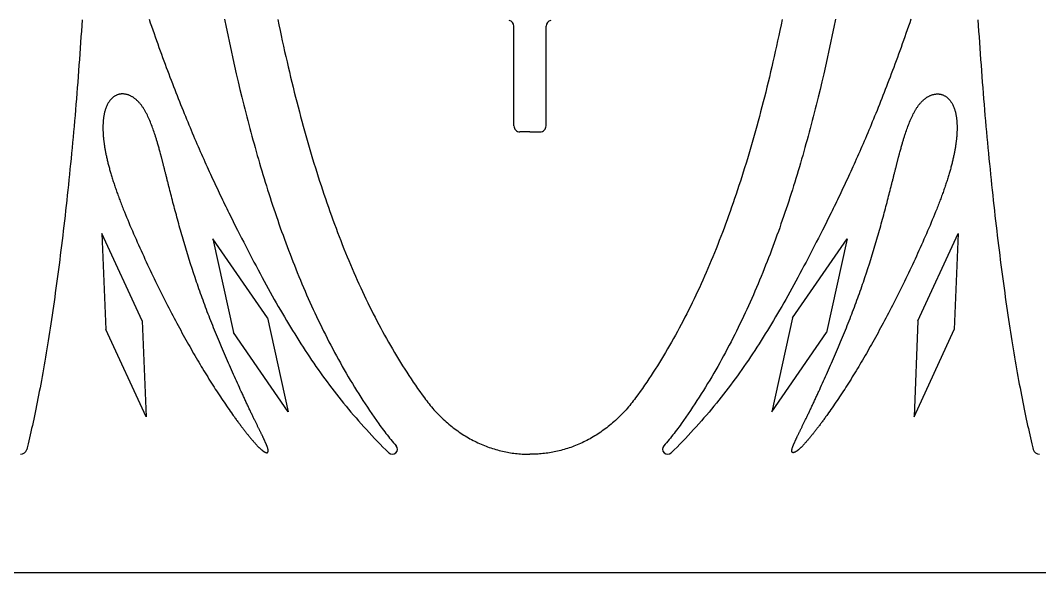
# Model space of a CAD drawing. Extents: x -111 to 2985, y -118 to 122.
# Drawn here: x -63.5 to -32.01, y 4.48 to 21.54 of the extents above; entities that cross this region are included whole.
import ezdxf

# ---------------------------------------------------------------- set-up
doc = ezdxf.new("R2010")
doc.units = 0
doc.layers.add('LAYER_03', color=5, linetype='CONTINUOUS')

msp = doc.modelspace()

# ---------------------------------------------------------------- linework, layer by layer
at = {"layer": 'LAYER_03'}
for points in [[(-79.245, 4.476), (-16.271, 4.476), (-16.271, 41.2)], [(-61.596, 21.56), (-61.607, 21.383), (-61.618, 21.205), (-61.63, 21.028), (-61.641, 20.852), (-61.653, 20.676), (-61.666, 20.5), (-61.678, 20.325), (-61.691, 20.151), (-61.704, 19.976), (-61.717, 19.803), (-61.73, 19.63), (-61.743, 19.457), (-61.757, 19.285), (-61.771, 19.113), (-61.785, 18.942), (-61.799, 18.772), (-61.814, 18.602), (-61.828, 18.433), (-61.843, 18.264), (-61.858, 18.096), (-61.874, 17.929), (-61.889, 17.762), (-61.904, 17.596), (-61.92, 17.431), (-61.936, 17.266), (-61.952, 17.102), (-61.969, 16.939), (-61.985, 16.776), (-62.002, 16.614), (-62.018, 16.453), (-62.035, 16.293), (-62.052, 16.134), (-62.069, 15.975), (-62.087, 15.817), (-62.104, 15.66), (-62.122, 15.503), (-62.14, 15.348), (-62.158, 15.193), (-62.176, 15.04), (-62.194, 14.887), (-62.212, 14.735), (-62.231, 14.584), (-62.249, 14.434), (-62.268, 14.284), (-62.287, 14.136), (-62.306, 13.989), (-62.325, 13.842), (-62.344, 13.697), (-62.363, 13.553), (-62.383, 13.409), (-62.402, 13.267), (-62.422, 13.125), (-62.442, 12.985), (-62.461, 12.846), (-62.481, 12.708), (-62.501, 12.571), (-62.521, 12.435), (-62.542, 12.3), (-62.562, 12.166), (-62.582, 12.033), (-62.603, 11.902), (-62.623, 11.771), (-62.644, 11.642), (-62.664, 11.514), (-62.685, 11.387), (-62.706, 11.262), (-62.727, 11.137), (-62.748, 11.014), (-62.769, 10.892), (-62.79, 10.771), (-62.811, 10.652), (-62.832, 10.534), (-62.853, 10.417), (-62.874, 10.301), (-62.895, 10.187), (-62.917, 10.074), (-62.938, 9.963), (-62.959, 9.853), (-62.981, 9.744), (-63.002, 9.636), (-63.024, 9.53), (-63.045, 9.426), (-63.067, 9.323), (-63.088, 9.221), (-63.11, 9.121), (-63.131, 9.022), (-63.153, 8.924), (-63.175, 8.828), (-63.196, 8.734), (-63.218, 8.641), (-63.239, 8.55), (-63.261, 8.46), (-63.283, 8.372), (-63.294, 8.328), (-63.304, 8.285)], [(-59.527, 21.579), (-59.489, 21.466), (-59.45, 21.355), (-59.411, 21.244), (-59.373, 21.134), (-59.335, 21.026), (-59.296, 20.918), (-59.258, 20.811), (-59.22, 20.704), (-59.182, 20.599), (-59.144, 20.495), (-59.106, 20.391), (-59.069, 20.289), (-59.031, 20.187), (-58.994, 20.086), (-58.956, 19.986), (-58.919, 19.886), (-58.881, 19.788), (-58.844, 19.69), (-58.807, 19.593), (-58.77, 19.497), (-58.733, 19.402), (-58.697, 19.307), (-58.66, 19.213), (-58.623, 19.12), (-58.587, 19.028), (-58.55, 18.936), (-58.514, 18.846), (-58.477, 18.756), (-58.441, 18.666), (-58.405, 18.578), (-58.369, 18.49), (-58.333, 18.402), (-58.297, 18.316), (-58.261, 18.23), (-58.226, 18.145), (-58.19, 18.06), (-58.155, 17.976), (-58.119, 17.893), (-58.084, 17.81), (-58.049, 17.728), (-58.013, 17.647), (-57.978, 17.566), (-57.943, 17.486), (-57.908, 17.407), (-57.873, 17.328), (-57.838, 17.249), (-57.804, 17.171), (-57.769, 17.094), (-57.734, 17.017), (-57.7, 16.941), (-57.666, 16.866), (-57.631, 16.791), (-57.597, 16.716), (-57.563, 16.642), (-57.529, 16.568), (-57.495, 16.495), (-57.461, 16.423), (-57.427, 16.351), (-57.393, 16.279), (-57.359, 16.208), (-57.326, 16.137), (-57.292, 16.067), (-57.258, 15.997), (-57.225, 15.928), (-57.192, 15.859), (-57.158, 15.791), (-57.125, 15.723), (-57.092, 15.655), (-57.059, 15.588), (-56.993, 15.454), (-56.927, 15.322), (-56.862, 15.192), (-56.797, 15.062), (-56.732, 14.934), (-56.667, 14.808), (-56.603, 14.682), (-56.539, 14.558), (-56.475, 14.434), (-56.411, 14.312), (-56.348, 14.19), (-56.285, 14.07), (-56.222, 13.951), (-56.159, 13.832), (-56.096, 13.715), (-56.033, 13.598), (-55.971, 13.483), (-55.908, 13.368), (-55.845, 13.254), (-55.783, 13.141), (-55.72, 13.029), (-55.658, 12.918), (-55.595, 12.808), (-55.533, 12.698), (-55.47, 12.589), (-55.407, 12.481), (-55.344, 12.374), (-55.281, 12.268), (-55.217, 12.162), (-55.154, 12.057), (-55.09, 11.953), (-55.026, 11.849), (-54.962, 11.746), (-54.897, 11.644), (-54.833, 11.542), (-54.768, 11.441), (-54.702, 11.341), (-54.636, 11.241), (-54.57, 11.142), (-54.503, 11.043), (-54.436, 10.945), (-54.369, 10.847), (-54.301, 10.75), (-54.232, 10.654), (-54.163, 10.558), (-54.094, 10.462), (-54.024, 10.367), (-53.953, 10.272), (-53.882, 10.178), (-53.81, 10.084), (-53.738, 9.991), (-53.665, 9.897), (-53.591, 9.805), (-53.516, 9.712), (-53.441, 9.62), (-53.365, 9.528), (-53.288, 9.437), (-53.211, 9.346), (-53.133, 9.255), (-53.053, 9.164), (-52.973, 9.073), (-52.893, 8.983), (-52.811, 8.893), (-52.728, 8.803), (-52.645, 8.713), (-52.56, 8.624), (-52.475, 8.534), (-52.388, 8.445), (-52.301, 8.356), (-52.212, 8.267), (-52.123, 8.177)], [(-57.196, 21.575), (-57.147, 21.333), (-57.097, 21.09), (-57.045, 20.849), (-56.993, 20.607), (-56.94, 20.365), (-56.886, 20.124), (-56.831, 19.883), (-56.774, 19.642), (-56.717, 19.402), (-56.659, 19.162), (-56.599, 18.922), (-56.569, 18.802), (-56.539, 18.682), (-56.508, 18.562), (-56.477, 18.443), (-56.445, 18.323), (-56.414, 18.203), (-56.382, 18.084), (-56.35, 17.965), (-56.317, 17.845), (-56.284, 17.726), (-56.251, 17.607), (-56.217, 17.488), (-56.183, 17.369), (-56.149, 17.251), (-56.115, 17.132), (-56.08, 17.013), (-56.044, 16.895), (-56.009, 16.777), (-55.973, 16.658), (-55.937, 16.54), (-55.9, 16.422), (-55.863, 16.304), (-55.825, 16.186), (-55.788, 16.069), (-55.749, 15.951), (-55.711, 15.834), (-55.672, 15.716), (-55.632, 15.599), (-55.593, 15.482), (-55.553, 15.365), (-55.512, 15.248), (-55.471, 15.132), (-55.43, 15.015), (-55.388, 14.899), (-55.346, 14.783), (-55.303, 14.667), (-55.26, 14.551), (-55.216, 14.435), (-55.172, 14.32), (-55.128, 14.204), (-55.083, 14.089), (-55.038, 13.974), (-54.992, 13.859), (-54.946, 13.744), (-54.899, 13.63), (-54.852, 13.516), (-54.804, 13.402), (-54.756, 13.288), (-54.707, 13.174), (-54.658, 13.061), (-54.608, 12.948), (-54.557, 12.835), (-54.507, 12.722), (-54.455, 12.61), (-54.403, 12.498), (-54.351, 12.386), (-54.298, 12.274), (-54.244, 12.163), (-54.19, 12.051), (-54.136, 11.941), (-54.08, 11.83), (-54.025, 11.72), (-53.968, 11.61), (-53.911, 11.5), (-53.854, 11.391), (-53.795, 11.281), (-53.737, 11.173), (-53.677, 11.064), (-53.617, 10.956), (-53.557, 10.848), (-53.496, 10.741), (-53.434, 10.634), (-53.372, 10.527), (-53.309, 10.421), (-53.245, 10.315), (-53.181, 10.209), (-53.116, 10.104), (-53.05, 9.999), (-52.984, 9.895), (-52.917, 9.791), (-52.849, 9.687), (-52.781, 9.584), (-52.712, 9.482), (-52.642, 9.38), (-52.572, 9.278), (-52.502, 9.176), (-52.43, 9.075), (-52.394, 9.025), (-52.358, 8.975), (-52.322, 8.925), (-52.285, 8.876), (-52.247, 8.826), (-52.21, 8.777), (-52.171, 8.729), (-52.133, 8.68), (-52.094, 8.632), (-52.055, 8.585), (-52.015, 8.537), (-51.975, 8.491), (-51.934, 8.444), (-51.892, 8.398)], [(-55.549, 21.563), (-55.515, 21.397), (-55.479, 21.231), (-55.444, 21.067), (-55.409, 20.904), (-55.373, 20.741), (-55.337, 20.58), (-55.3, 20.419), (-55.264, 20.26), (-55.227, 20.101), (-55.19, 19.944), (-55.153, 19.787), (-55.115, 19.632), (-55.077, 19.477), (-55.039, 19.323), (-55, 19.171), (-54.962, 19.019), (-54.922, 18.868), (-54.883, 18.718), (-54.844, 18.569), (-54.804, 18.42), (-54.763, 18.273), (-54.723, 18.126), (-54.682, 17.981), (-54.641, 17.836), (-54.6, 17.692), (-54.558, 17.549), (-54.516, 17.407), (-54.474, 17.266), (-54.431, 17.125), (-54.388, 16.986), (-54.345, 16.847), (-54.301, 16.709), (-54.257, 16.572), (-54.213, 16.435), (-54.168, 16.3), (-54.123, 16.165), (-54.078, 16.031), (-54.033, 15.898), (-53.987, 15.766), (-53.94, 15.634), (-53.894, 15.503), (-53.847, 15.373), (-53.799, 15.244), (-53.751, 15.116), (-53.703, 14.988), (-53.655, 14.861), (-53.606, 14.735), (-53.557, 14.61), (-53.507, 14.485), (-53.457, 14.361), (-53.407, 14.238), (-53.356, 14.116), (-53.305, 13.994), (-53.253, 13.873), (-53.201, 13.753), (-53.149, 13.633), (-53.096, 13.514), (-53.043, 13.396), (-52.989, 13.279), (-52.935, 13.162), (-52.881, 13.046), (-52.826, 12.931), (-52.771, 12.816), (-52.715, 12.702), (-52.659, 12.589), (-52.602, 12.476), (-52.545, 12.364), (-52.487, 12.253), (-52.429, 12.143), (-52.37, 12.033), (-52.311, 11.924), (-52.252, 11.815), (-52.192, 11.707), (-52.131, 11.6), (-52.07, 11.494), (-52.009, 11.388), (-51.947, 11.282), (-51.884, 11.178), (-51.821, 11.074), (-51.757, 10.971), (-51.693, 10.868), (-51.629, 10.766), (-51.563, 10.665), (-51.498, 10.564), (-51.431, 10.464), (-51.364, 10.364), (-51.297, 10.265), (-51.229, 10.167), (-51.16, 10.07), (-51.091, 9.973), (-51.021, 9.876), (-50.985, 9.828), (-50.95, 9.781), (-50.913, 9.734), (-50.876, 9.688), (-50.839, 9.642), (-50.801, 9.597), (-50.763, 9.552), (-50.724, 9.508), (-50.684, 9.464), (-50.644, 9.421), (-50.604, 9.379), (-50.563, 9.337), (-50.521, 9.296), (-50.479, 9.255), (-50.437, 9.215), (-50.394, 9.176), (-50.351, 9.137), (-50.308, 9.099), (-50.264, 9.062), (-50.219, 9.025), (-50.175, 8.99), (-50.129, 8.954), (-50.084, 8.92), (-50.038, 8.886), (-49.992, 8.853), (-49.945, 8.82), (-49.899, 8.789), (-49.851, 8.758), (-49.804, 8.728), (-49.756, 8.698), (-49.708, 8.67), (-49.66, 8.642), (-49.612, 8.614), (-49.563, 8.588), (-49.514, 8.562), (-49.465, 8.537), (-49.416, 8.513), (-49.366, 8.489), (-49.317, 8.467), (-49.267, 8.445), (-49.217, 8.424), (-49.167, 8.403), (-49.117, 8.384), (-49.066, 8.365), (-49.016, 8.347), (-48.965, 8.329), (-48.915, 8.313), (-48.864, 8.297), (-48.813, 8.282), (-48.763, 8.267), (-48.712, 8.254), (-48.661, 8.241), (-48.611, 8.229), (-48.56, 8.217), (-48.509, 8.207), (-48.458, 8.197), (-48.408, 8.188), (-48.357, 8.179), (-48.307, 8.171), (-48.256, 8.164), (-48.206, 8.158), (-48.156, 8.152), (-48.105, 8.147), (-48.055, 8.143), (-48.005, 8.139), (-47.956, 8.137), (-47.906, 8.134), (-47.856, 8.133), (-47.807, 8.132), (-47.758, 8.131)], [(-39.967, 21.563), (-40.001, 21.397), (-40.036, 21.231), (-40.072, 21.067), (-40.107, 20.904), (-40.143, 20.741), (-40.179, 20.58), (-40.215, 20.419), (-40.252, 20.26), (-40.289, 20.101), (-40.326, 19.944), (-40.363, 19.787), (-40.401, 19.632), (-40.439, 19.477), (-40.477, 19.323), (-40.516, 19.171), (-40.554, 19.019), (-40.593, 18.868), (-40.633, 18.718), (-40.672, 18.569), (-40.712, 18.42), (-40.752, 18.273), (-40.793, 18.126), (-40.834, 17.981), (-40.875, 17.836), (-40.916, 17.692), (-40.958, 17.549), (-41, 17.407), (-41.042, 17.266), (-41.085, 17.125), (-41.128, 16.986), (-41.171, 16.847), (-41.215, 16.709), (-41.259, 16.572), (-41.303, 16.435), (-41.348, 16.3), (-41.392, 16.165), (-41.438, 16.031), (-41.483, 15.898), (-41.529, 15.766), (-41.576, 15.634), (-41.622, 15.503), (-41.669, 15.373), (-41.717, 15.244), (-41.764, 15.116), (-41.812, 14.988), (-41.861, 14.861), (-41.91, 14.735), (-41.959, 14.61), (-42.009, 14.485), (-42.059, 14.361), (-42.109, 14.238), (-42.16, 14.116), (-42.211, 13.994), (-42.262, 13.873), (-42.314, 13.753), (-42.367, 13.633), (-42.42, 13.514), (-42.473, 13.396), (-42.526, 13.279), (-42.58, 13.162), (-42.635, 13.046), (-42.69, 12.931), (-42.745, 12.816), (-42.801, 12.702), (-42.857, 12.589), (-42.914, 12.476), (-42.971, 12.364), (-43.029, 12.253), (-43.087, 12.143), (-43.145, 12.033), (-43.204, 11.924), (-43.264, 11.815), (-43.324, 11.707), (-43.385, 11.6), (-43.446, 11.494), (-43.507, 11.388), (-43.569, 11.282), (-43.632, 11.178), (-43.695, 11.074), (-43.758, 10.971), (-43.823, 10.868), (-43.887, 10.766), (-43.952, 10.665), (-44.018, 10.564), (-44.085, 10.464), (-44.152, 10.364), (-44.219, 10.265), (-44.287, 10.167), (-44.356, 10.07), (-44.425, 9.973), (-44.495, 9.876), (-44.53, 9.828), (-44.566, 9.781), (-44.603, 9.734), (-44.639, 9.688), (-44.677, 9.642), (-44.715, 9.597), (-44.753, 9.552), (-44.792, 9.508), (-44.832, 9.464), (-44.872, 9.421), (-44.912, 9.379), (-44.953, 9.337), (-44.995, 9.296), (-45.036, 9.255), (-45.079, 9.215), (-45.121, 9.176), (-45.165, 9.137), (-45.208, 9.099), (-45.252, 9.062), (-45.297, 9.025), (-45.341, 8.99), (-45.386, 8.954), (-45.432, 8.92), (-45.478, 8.886), (-45.524, 8.853), (-45.57, 8.82), (-45.617, 8.789), (-45.664, 8.758), (-45.712, 8.728), (-45.76, 8.698), (-45.808, 8.67), (-45.856, 8.642), (-45.904, 8.614), (-45.953, 8.588), (-46.002, 8.562), (-46.051, 8.537), (-46.1, 8.513), (-46.15, 8.489), (-46.199, 8.467), (-46.249, 8.445), (-46.299, 8.424), (-46.349, 8.403), (-46.399, 8.384), (-46.45, 8.365), (-46.5, 8.347), (-46.551, 8.329), (-46.601, 8.313), (-46.652, 8.297), (-46.702, 8.282), (-46.753, 8.267), (-46.804, 8.254), (-46.854, 8.241), (-46.905, 8.229), (-46.956, 8.217), (-47.007, 8.207), (-47.057, 8.197), (-47.108, 8.188), (-47.159, 8.179), (-47.209, 8.171), (-47.26, 8.164), (-47.31, 8.158), (-47.36, 8.152), (-47.41, 8.147), (-47.46, 8.143), (-47.51, 8.139), (-47.56, 8.137), (-47.61, 8.134), (-47.659, 8.133), (-47.709, 8.132), (-47.758, 8.131)], [(-35.988, 21.579), (-36.027, 21.466), (-36.066, 21.355), (-36.104, 21.244), (-36.143, 21.134), (-36.181, 21.026), (-36.22, 20.918), (-36.258, 20.811), (-36.296, 20.704), (-36.334, 20.599), (-36.372, 20.495), (-36.409, 20.391), (-36.447, 20.289), (-36.485, 20.187), (-36.522, 20.086), (-36.56, 19.986), (-36.597, 19.886), (-36.634, 19.788), (-36.672, 19.69), (-36.709, 19.593), (-36.746, 19.497), (-36.783, 19.402), (-36.819, 19.307), (-36.856, 19.213), (-36.893, 19.12), (-36.929, 19.028), (-36.966, 18.936), (-37.002, 18.846), (-37.038, 18.756), (-37.075, 18.666), (-37.111, 18.578), (-37.147, 18.49), (-37.183, 18.402), (-37.219, 18.316), (-37.254, 18.23), (-37.29, 18.145), (-37.326, 18.06), (-37.361, 17.976), (-37.397, 17.893), (-37.432, 17.81), (-37.467, 17.728), (-37.503, 17.647), (-37.538, 17.566), (-37.573, 17.486), (-37.608, 17.407), (-37.643, 17.328), (-37.677, 17.249), (-37.712, 17.171), (-37.747, 17.094), (-37.781, 17.017), (-37.816, 16.941), (-37.85, 16.866), (-37.885, 16.791), (-37.919, 16.716), (-37.953, 16.642), (-37.987, 16.568), (-38.021, 16.495), (-38.055, 16.423), (-38.089, 16.351), (-38.123, 16.279), (-38.157, 16.208), (-38.19, 16.137), (-38.224, 16.067), (-38.257, 15.997), (-38.291, 15.928), (-38.324, 15.859), (-38.358, 15.791), (-38.391, 15.723), (-38.424, 15.655), (-38.457, 15.588), (-38.523, 15.454), (-38.589, 15.322), (-38.654, 15.192), (-38.719, 15.062), (-38.784, 14.934), (-38.849, 14.808), (-38.913, 14.682), (-38.977, 14.558), (-39.041, 14.434), (-39.105, 14.312), (-39.168, 14.19), (-39.231, 14.07), (-39.294, 13.951), (-39.357, 13.832), (-39.42, 13.715), (-39.483, 13.598), (-39.545, 13.483), (-39.608, 13.368), (-39.67, 13.254), (-39.733, 13.141), (-39.795, 13.029), (-39.858, 12.918), (-39.921, 12.808), (-39.983, 12.698), (-40.046, 12.589), (-40.109, 12.481), (-40.172, 12.374), (-40.235, 12.268), (-40.298, 12.162), (-40.362, 12.057), (-40.426, 11.953), (-40.49, 11.849), (-40.554, 11.746), (-40.618, 11.644), (-40.683, 11.542), (-40.748, 11.441), (-40.814, 11.341), (-40.88, 11.241), (-40.946, 11.142), (-41.013, 11.043), (-41.08, 10.945), (-41.147, 10.847), (-41.215, 10.75), (-41.284, 10.654), (-41.352, 10.558), (-41.422, 10.462), (-41.492, 10.367), (-41.563, 10.272), (-41.634, 10.178), (-41.706, 10.084), (-41.778, 9.991), (-41.851, 9.897), (-41.925, 9.805), (-42, 9.712), (-42.075, 9.62), (-42.151, 9.528), (-42.227, 9.437), (-42.305, 9.346), (-42.383, 9.255), (-42.462, 9.164), (-42.542, 9.073), (-42.623, 8.983), (-42.705, 8.893), (-42.788, 8.803), (-42.871, 8.713), (-42.956, 8.624), (-43.041, 8.534), (-43.128, 8.445), (-43.215, 8.356), (-43.304, 8.267), (-43.393, 8.177)], [(-47.758, 18.091), (-48.068, 18.091)], [(-59.743, 12.254), (-60.985, 14.951), (-60.862, 11.985)], [(-35.773, 12.254), (-34.531, 14.951), (-34.654, 11.985)], [(-55.864, 12.349), (-57.556, 14.79), (-56.919, 11.89)], [(-39.651, 12.349), (-37.96, 14.79), (-38.596, 11.89)], [(-55.864, 12.349), (-55.228, 9.449), (-56.919, 11.89)], [(-39.651, 12.349), (-40.288, 9.449), (-38.596, 11.89)], [(-59.743, 12.254), (-59.62, 9.288), (-60.862, 11.985)], [(-35.773, 12.254), (-35.895, 9.288), (-34.654, 11.985)]]:
    msp.add_lwpolyline(points, dxfattribs=at)
for points in [[(-48.254, 18.277), (-48.254, 21.356, 0.357533), (-48.403, 21.539)], [(-47.113, 21.539, 0.357533), (-47.262, 21.356)], [(-38.319, 21.575), (-38.369, 21.333), (-38.419, 21.09), (-38.47, 20.849), (-38.523, 20.607), (-38.576, 20.365), (-38.63, 20.124), (-38.685, 19.883), (-38.741, 19.642), (-38.799, 19.402), (-38.857, 19.162), (-38.917, 18.922), (-38.947, 18.802), (-38.977, 18.682), (-39.008, 18.562), (-39.039, 18.443), (-39.07, 18.323), (-39.102, 18.203), (-39.134, 18.084), (-39.166, 17.965), (-39.199, 17.845), (-39.232, 17.726), (-39.265, 17.607), (-39.299, 17.488), (-39.332, 17.369), (-39.367, 17.251), (-39.401, 17.132), (-39.436, 17.013), (-39.471, 16.895), (-39.507, 16.777), (-39.543, 16.658), (-39.579, 16.54), (-39.616, 16.422), (-39.653, 16.304), (-39.69, 16.186), (-39.728, 16.069), (-39.766, 15.951), (-39.805, 15.834), (-39.844, 15.716), (-39.883, 15.599), (-39.923, 15.482), (-39.963, 15.365), (-40.004, 15.248), (-40.045, 15.132), (-40.086, 15.015), (-40.128, 14.899), (-40.17, 14.783), (-40.213, 14.667), (-40.256, 14.551), (-40.299, 14.435), (-40.343, 14.32), (-40.388, 14.204), (-40.433, 14.089), (-40.478, 13.974), (-40.524, 13.859), (-40.57, 13.744), (-40.617, 13.63), (-40.664, 13.516), (-40.712, 13.402), (-40.76, 13.288), (-40.809, 13.174), (-40.858, 13.061), (-40.908, 12.948), (-40.958, 12.835), (-41.009, 12.722), (-41.061, 12.61), (-41.112, 12.498), (-41.165, 12.386), (-41.218, 12.274), (-41.271, 12.163), (-41.326, 12.051), (-41.38, 11.941), (-41.435, 11.83), (-41.491, 11.72), (-41.548, 11.61), (-41.605, 11.5), (-41.662, 11.391), (-41.72, 11.281), (-41.779, 11.173), (-41.838, 11.064), (-41.898, 10.956), (-41.959, 10.848), (-42.02, 10.741), (-42.082, 10.634), (-42.144, 10.527), (-42.207, 10.421), (-42.271, 10.315), (-42.335, 10.209), (-42.4, 10.104), (-42.466, 9.999), (-42.532, 9.895), (-42.599, 9.791), (-42.667, 9.687), (-42.735, 9.584), (-42.804, 9.482), (-42.873, 9.38), (-42.944, 9.278), (-43.014, 9.176), (-43.085, 9.075), (-43.121, 9.025), (-43.158, 8.975), (-43.194, 8.925), (-43.231, 8.876), (-43.269, 8.826), (-43.306, 8.777), (-43.344, 8.729), (-43.383, 8.68), (-43.422, 8.632), (-43.461, 8.585), (-43.501, 8.537), (-43.541, 8.491), (-43.582, 8.444), (-43.623, 8.398, 0.973135), (-43.393, 8.177)], [(-33.92, 21.56), (-33.909, 21.383), (-33.898, 21.205), (-33.886, 21.028), (-33.874, 20.852), (-33.862, 20.676), (-33.85, 20.5), (-33.838, 20.325), (-33.825, 20.151), (-33.812, 19.976), (-33.799, 19.803), (-33.786, 19.63), (-33.773, 19.457), (-33.759, 19.285), (-33.745, 19.113), (-33.731, 18.942), (-33.717, 18.772), (-33.702, 18.602), (-33.687, 18.433), (-33.673, 18.264), (-33.658, 18.096), (-33.642, 17.929), (-33.627, 17.762), (-33.611, 17.596), (-33.596, 17.431), (-33.58, 17.266), (-33.564, 17.102), (-33.547, 16.939), (-33.531, 16.776), (-33.514, 16.614), (-33.498, 16.453), (-33.481, 16.293), (-33.464, 16.134), (-33.446, 15.975), (-33.429, 15.817), (-33.412, 15.66), (-33.394, 15.503), (-33.376, 15.348), (-33.358, 15.193), (-33.34, 15.04), (-33.322, 14.887), (-33.304, 14.735), (-33.285, 14.584), (-33.266, 14.434), (-33.248, 14.284), (-33.229, 14.136), (-33.21, 13.989), (-33.191, 13.842), (-33.172, 13.697), (-33.152, 13.553), (-33.133, 13.409), (-33.114, 13.267), (-33.094, 13.125), (-33.074, 12.985), (-33.054, 12.846), (-33.034, 12.708), (-33.015, 12.571), (-32.994, 12.435), (-32.974, 12.3), (-32.954, 12.166), (-32.934, 12.033), (-32.913, 11.902), (-32.893, 11.771), (-32.872, 11.642), (-32.852, 11.514), (-32.831, 11.387), (-32.81, 11.262), (-32.789, 11.137), (-32.768, 11.014), (-32.747, 10.892), (-32.726, 10.771), (-32.705, 10.652), (-32.684, 10.534), (-32.663, 10.417), (-32.642, 10.301), (-32.62, 10.187), (-32.599, 10.074), (-32.578, 9.963), (-32.556, 9.853), (-32.535, 9.744), (-32.514, 9.636), (-32.492, 9.53), (-32.471, 9.426), (-32.449, 9.323), (-32.428, 9.221), (-32.406, 9.121), (-32.384, 9.022), (-32.363, 8.924), (-32.341, 8.828), (-32.32, 8.734), (-32.298, 8.641), (-32.276, 8.55), (-32.255, 8.46), (-32.233, 8.372), (-32.222, 8.328), (-32.212, 8.285, 0.343787), (-32.015, 8.131)], [(-47.758, 18.091), (-47.448, 18.091, 0.414214), (-47.262, 18.277), (-47.262, 21.356)], [(-48.254, 18.277, 0.414214), (-48.068, 18.091)], [(-63.501, 8.131, 0.343787), (-63.304, 8.285)], [(-52.123, 8.177, 0.973135), (-51.892, 8.398)]]:
    msp.add_lwpolyline(points, format="xyb", dxfattribs=at)
for points in [[(-59.07, 17.026), (-59.076, 17.049), (-59.082, 17.071), (-59.087, 17.093), (-59.093, 17.115), (-59.098, 17.136), (-59.104, 17.157), (-59.109, 17.178), (-59.115, 17.199), (-59.12, 17.219), (-59.125, 17.24), (-59.13, 17.26), (-59.135, 17.279), (-59.14, 17.299), (-59.145, 17.318), (-59.15, 17.337), (-59.155, 17.355), (-59.16, 17.374), (-59.165, 17.392), (-59.17, 17.41), (-59.174, 17.427), (-59.184, 17.462), (-59.193, 17.496), (-59.202, 17.529), (-59.211, 17.561), (-59.219, 17.593), (-59.228, 17.624), (-59.236, 17.654), (-59.245, 17.683), (-59.253, 17.712), (-59.261, 17.74), (-59.269, 17.768), (-59.277, 17.795), (-59.285, 17.821), (-59.293, 17.847), (-59.3, 17.873), (-59.308, 17.898), (-59.316, 17.923), (-59.323, 17.947), (-59.331, 17.971), (-59.339, 17.995), (-59.346, 18.018), (-59.354, 18.041), (-59.369, 18.087), (-59.385, 18.132), (-59.4, 18.176), (-59.417, 18.221), (-59.433, 18.265), (-59.45, 18.309), (-59.467, 18.353), (-59.484, 18.397), (-59.502, 18.441), (-59.521, 18.484), (-59.54, 18.527), (-59.559, 18.569), (-59.579, 18.611), (-59.6, 18.652), (-59.611, 18.672), (-59.621, 18.692), (-59.632, 18.712), (-59.643, 18.732), (-59.654, 18.751), (-59.665, 18.77), (-59.677, 18.789), (-59.689, 18.808), (-59.7, 18.826), (-59.712, 18.845), (-59.724, 18.862), (-59.737, 18.88), (-59.749, 18.897), (-59.762, 18.915), (-59.775, 18.931), (-59.788, 18.948), (-59.801, 18.964), (-59.815, 18.98), (-59.828, 18.995), (-59.842, 19.01), (-59.856, 19.025), (-59.87, 19.039), (-59.885, 19.053), (-59.899, 19.067), (-59.914, 19.08), (-59.929, 19.093), (-59.944, 19.106), (-59.959, 19.118), (-59.974, 19.129), (-59.99, 19.14), (-60.005, 19.151), (-60.021, 19.162), (-60.037, 19.172), (-60.053, 19.181), (-60.069, 19.19), (-60.085, 19.198), (-60.101, 19.207), (-60.117, 19.214), (-60.134, 19.221), (-60.15, 19.228), (-60.166, 19.234), (-60.183, 19.24), (-60.199, 19.245), (-60.216, 19.249), (-60.233, 19.253), (-60.249, 19.257), (-60.266, 19.26), (-60.283, 19.262), (-60.299, 19.264), (-60.316, 19.265), (-60.333, 19.266), (-60.349, 19.266), (-60.366, 19.266), (-60.383, 19.265), (-60.399, 19.263), (-60.416, 19.261), (-60.432, 19.258), (-60.448, 19.254), (-60.465, 19.25), (-60.481, 19.246), (-60.497, 19.24), (-60.513, 19.234), (-60.529, 19.228), (-60.545, 19.22), (-60.561, 19.212), (-60.577, 19.204), (-60.592, 19.194), (-60.607, 19.184), (-60.622, 19.173), (-60.637, 19.162), (-60.652, 19.15), (-60.666, 19.137), (-60.681, 19.124), (-60.695, 19.109), (-60.709, 19.094), (-60.722, 19.079), (-60.735, 19.062), (-60.748, 19.045), (-60.761, 19.027), (-60.773, 19.008), (-60.785, 18.989), (-60.797, 18.968), (-60.809, 18.947), (-60.82, 18.926), (-60.83, 18.903), (-60.841, 18.88), (-60.851, 18.855), (-60.855, 18.843), (-60.86, 18.831), (-60.865, 18.818), (-60.869, 18.805), (-60.874, 18.791), (-60.878, 18.778), (-60.882, 18.764), (-60.886, 18.751), (-60.89, 18.737), (-60.894, 18.722), (-60.898, 18.708), (-60.902, 18.693), (-60.905, 18.678), (-60.908, 18.663), (-60.912, 18.648), (-60.915, 18.632), (-60.918, 18.617), (-60.921, 18.601), (-60.924, 18.585), (-60.926, 18.568), (-60.929, 18.552), (-60.931, 18.535), (-60.934, 18.518), (-60.936, 18.501), (-60.938, 18.483), (-60.94, 18.465), (-60.941, 18.448), (-60.943, 18.429), (-60.945, 18.411), (-60.946, 18.393), (-60.947, 18.374), (-60.948, 18.355), (-60.949, 18.335), (-60.95, 18.316), (-60.95, 18.296), (-60.951, 18.276), (-60.951, 18.256), (-60.951, 18.236), (-60.951, 18.215), (-60.951, 18.194), (-60.951, 18.173), (-60.95, 18.152), (-60.95, 18.13), (-60.949, 18.108), (-60.948, 18.086), (-60.947, 18.064), (-60.946, 18.042), (-60.944, 18.019), (-60.943, 17.996), (-60.941, 17.973), (-60.939, 17.949), (-60.937, 17.925), (-60.935, 17.902), (-60.932, 17.877), (-60.929, 17.853), (-60.927, 17.828), (-60.924, 17.803), (-60.921, 17.778), (-60.917, 17.753), (-60.914, 17.727), (-60.91, 17.701), (-60.906, 17.675), (-60.902, 17.648), (-60.898, 17.622), (-60.893, 17.595), (-60.889, 17.568), (-60.884, 17.54), (-60.879, 17.512), (-60.873, 17.484), (-60.868, 17.456), (-60.862, 17.428), (-60.857, 17.399), (-60.851, 17.37), (-60.844, 17.341), (-60.838, 17.311), (-60.831, 17.281), (-60.824, 17.251), (-60.817, 17.221), (-60.81, 17.191), (-60.803, 17.16), (-60.795, 17.129), (-60.787, 17.097), (-60.779, 17.066), (-60.771, 17.034), (-60.762, 17.002), (-60.753, 16.969), (-60.744, 16.936), (-60.735, 16.903), (-60.726, 16.87), (-60.716, 16.837), (-60.706, 16.803), (-60.696, 16.769), (-60.686, 16.734), (-60.675, 16.7), (-60.664, 16.665), (-60.653, 16.63), (-60.642, 16.594), (-60.631, 16.558), (-60.619, 16.522), (-60.607, 16.486), (-60.595, 16.449), (-60.582, 16.413), (-60.57, 16.375), (-60.557, 16.338), (-60.544, 16.3), (-60.53, 16.262), (-60.517, 16.224), (-60.503, 16.186), (-60.489, 16.147), (-60.475, 16.108), (-60.46, 16.069), (-60.446, 16.03), (-60.431, 15.99), (-60.416, 15.951), (-60.401, 15.911), (-60.385, 15.87), (-60.37, 15.83), (-60.354, 15.789), (-60.338, 15.749), (-60.322, 15.708), (-60.305, 15.667), (-60.289, 15.626), (-60.255, 15.543), (-60.221, 15.459), (-60.187, 15.375), (-60.151, 15.29), (-60.116, 15.205), (-60.079, 15.12), (-60.042, 15.034), (-60.005, 14.948), (-59.967, 14.861), (-59.929, 14.774), (-59.891, 14.687), (-59.852, 14.6), (-59.812, 14.513), (-59.773, 14.426), (-59.733, 14.339), (-59.692, 14.251), (-59.652, 14.164), (-59.611, 14.077), (-59.571, 13.99), (-59.53, 13.903), (-59.488, 13.817), (-59.447, 13.73), (-59.406, 13.644), (-59.365, 13.559), (-59.323, 13.474), (-59.282, 13.389), (-59.24, 13.305), (-59.199, 13.221), (-59.158, 13.138), (-59.117, 13.056), (-59.076, 12.974), (-59.035, 12.893), (-58.994, 12.812), (-58.953, 12.732), (-58.912, 12.653), (-58.872, 12.574), (-58.831, 12.496), (-58.79, 12.418), (-58.75, 12.341), (-58.71, 12.264), (-58.669, 12.188), (-58.629, 12.112), (-58.589, 12.038), (-58.549, 11.963), (-58.509, 11.889), (-58.468, 11.816), (-58.428, 11.743), (-58.389, 11.671), (-58.349, 11.599), (-58.309, 11.528), (-58.269, 11.458), (-58.229, 11.387), (-58.19, 11.318), (-58.15, 11.249), (-58.11, 11.18), (-58.071, 11.112), (-58.031, 11.044), (-57.991, 10.977), (-57.952, 10.911), (-57.912, 10.845), (-57.873, 10.779), (-57.833, 10.714), (-57.794, 10.649), (-57.754, 10.585), (-57.715, 10.521), (-57.676, 10.458), (-57.636, 10.395), (-57.597, 10.332), (-57.557, 10.271), (-57.518, 10.209), (-57.479, 10.148), (-57.439, 10.088), (-57.4, 10.028), (-57.361, 9.969), (-57.322, 9.91), (-57.284, 9.852), (-57.245, 9.794), (-57.207, 9.738), (-57.168, 9.682), (-57.13, 9.626), (-57.093, 9.572), (-57.055, 9.518), (-57.018, 9.465), (-56.981, 9.412), (-56.945, 9.361), (-56.926, 9.335), (-56.908, 9.31), (-56.89, 9.285), (-56.873, 9.26), (-56.855, 9.236), (-56.837, 9.212), (-56.82, 9.188), (-56.802, 9.164), (-56.785, 9.14), (-56.767, 9.117), (-56.75, 9.094), (-56.733, 9.071), (-56.716, 9.048), (-56.7, 9.026), (-56.683, 9.003), (-56.666, 8.982), (-56.65, 8.96), (-56.634, 8.939), (-56.617, 8.917), (-56.601, 8.897), (-56.585, 8.876), (-56.57, 8.856), (-56.554, 8.836), (-56.539, 8.816), (-56.523, 8.797), (-56.508, 8.777), (-56.493, 8.758), (-56.478, 8.74), (-56.463, 8.722), (-56.449, 8.704), (-56.434, 8.686), (-56.42, 8.668), (-56.406, 8.651), (-56.392, 8.635), (-56.378, 8.618), (-56.365, 8.602), (-56.351, 8.586), (-56.338, 8.57), (-56.325, 8.555), (-56.312, 8.54), (-56.3, 8.526), (-56.287, 8.512), (-56.275, 8.498), (-56.263, 8.484), (-56.251, 8.471), (-56.239, 8.458), (-56.228, 8.445), (-56.216, 8.433), (-56.205, 8.421), (-56.194, 8.41), (-56.183, 8.398), (-56.173, 8.387), (-56.162, 8.377), (-56.152, 8.367), (-56.142, 8.357), (-56.132, 8.347), (-56.123, 8.337), (-56.113, 8.328), (-56.104, 8.32), (-56.095, 8.311), (-56.086, 8.303), (-56.077, 8.295), (-56.069, 8.288), (-56.06, 8.28), (-56.052, 8.273), (-56.044, 8.266), (-56.036, 8.26), (-56.028, 8.254), (-56.021, 8.248), (-56.014, 8.242), (-56.006, 8.237), (-55.999, 8.232), (-55.993, 8.227), (-55.986, 8.222), (-55.979, 8.218), (-55.973, 8.214), (-55.967, 8.21), (-55.961, 8.207), (-55.955, 8.203), (-55.949, 8.2), (-55.944, 8.198), (-55.939, 8.195), (-55.933, 8.193), (-55.928, 8.191), (-55.923, 8.189), (-55.919, 8.187), (-55.914, 8.186), (-55.91, 8.184), (-55.906, 8.183), (-55.902, 8.183), (-55.898, 8.182), (-55.894, 8.182), (-55.89, 8.182), (-55.887, 8.182), (-55.883, 8.182), (-55.88, 8.182), (-55.877, 8.183), (-55.874, 8.184), (-55.872, 8.185), (-55.869, 8.186), (-55.866, 8.188), (-55.864, 8.189), (-55.862, 8.191), (-55.86, 8.193), (-55.856, 8.198), (-55.853, 8.203), (-55.851, 8.209), (-55.849, 8.215), (-55.847, 8.223), (-55.846, 8.23), (-55.846, 8.239), (-55.846, 8.247), (-55.847, 8.257), (-55.848, 8.267), (-55.849, 8.277), (-55.852, 8.288), (-55.854, 8.3), (-55.857, 8.312), (-55.861, 8.325), (-55.865, 8.338), (-55.87, 8.352), (-55.875, 8.367), (-55.881, 8.382), (-55.887, 8.398), (-55.89, 8.406), (-55.893, 8.415), (-55.897, 8.424), (-55.901, 8.433), (-55.905, 8.442), (-55.909, 8.451), (-55.913, 8.46), (-55.917, 8.47), (-55.921, 8.48), (-55.926, 8.49), (-55.93, 8.501), (-55.935, 8.511), (-55.94, 8.522), (-55.945, 8.533), (-55.95, 8.544), (-55.956, 8.556), (-55.961, 8.567), (-55.967, 8.579), (-55.972, 8.591), (-55.978, 8.604), (-55.984, 8.617), (-55.99, 8.629), (-55.997, 8.643), (-56.003, 8.656), (-56.01, 8.67), (-56.016, 8.684), (-56.023, 8.698), (-56.03, 8.712), (-56.037, 8.727), (-56.044, 8.742), (-56.052, 8.757), (-56.059, 8.773), (-56.067, 8.788), (-56.075, 8.804), (-56.083, 8.821), (-56.091, 8.838), (-56.099, 8.854), (-56.108, 8.872), (-56.116, 8.889), (-56.125, 8.907), (-56.134, 8.925), (-56.143, 8.944), (-56.152, 8.962), (-56.161, 8.981), (-56.171, 9.001), (-56.18, 9.02), (-56.19, 9.04), (-56.2, 9.061), (-56.21, 9.081), (-56.22, 9.102), (-56.231, 9.124), (-56.241, 9.145), (-56.252, 9.167), (-56.263, 9.19), (-56.274, 9.212), (-56.285, 9.235), (-56.296, 9.258), (-56.307, 9.282), (-56.319, 9.306), (-56.331, 9.331), (-56.342, 9.355), (-56.354, 9.38), (-56.367, 9.406), (-56.379, 9.431), (-56.391, 9.457), (-56.404, 9.484), (-56.416, 9.51), (-56.429, 9.537), (-56.442, 9.565), (-56.455, 9.592), (-56.468, 9.62), (-56.482, 9.648), (-56.495, 9.677), (-56.508, 9.705), (-56.522, 9.734), (-56.536, 9.764), (-56.55, 9.793), (-56.564, 9.823), (-56.578, 9.853), (-56.592, 9.883), (-56.606, 9.914), (-56.62, 9.944), (-56.634, 9.975), (-56.649, 10.006), (-56.663, 10.038), (-56.678, 10.07), (-56.707, 10.133), (-56.737, 10.198), (-56.767, 10.264), (-56.797, 10.33), (-56.828, 10.397), (-56.858, 10.464), (-56.889, 10.532), (-56.92, 10.601), (-56.951, 10.67), (-56.982, 10.74), (-57.013, 10.81), (-57.044, 10.881), (-57.075, 10.952), (-57.106, 11.023), (-57.138, 11.095), (-57.169, 11.167), (-57.231, 11.312), (-57.292, 11.457), (-57.353, 11.602), (-57.384, 11.675), (-57.414, 11.747), (-57.443, 11.82), (-57.473, 11.892), (-57.502, 11.964), (-57.531, 12.036), (-57.56, 12.108), (-57.588, 12.18), (-57.616, 12.252), (-57.644, 12.324), (-57.672, 12.395), (-57.699, 12.466), (-57.726, 12.538), (-57.753, 12.609), (-57.78, 12.68), (-57.806, 12.751), (-57.832, 12.822), (-57.858, 12.892), (-57.884, 12.963), (-57.909, 13.033), (-57.934, 13.104), (-57.959, 13.174), (-57.984, 13.245), (-58.009, 13.315), (-58.033, 13.385), (-58.057, 13.455), (-58.081, 13.525), (-58.104, 13.595), (-58.151, 13.735), (-58.197, 13.874), (-58.242, 14.013), (-58.286, 14.152), (-58.329, 14.291), (-58.371, 14.43), (-58.413, 14.569), (-58.454, 14.707), (-58.494, 14.846), (-58.514, 14.915), (-58.534, 14.984), (-58.553, 15.052), (-58.572, 15.121), (-58.591, 15.189), (-58.61, 15.257), (-58.629, 15.325), (-58.647, 15.392), (-58.665, 15.459), (-58.683, 15.526), (-58.701, 15.592), (-58.719, 15.658), (-58.736, 15.723), (-58.753, 15.788), (-58.77, 15.852), (-58.787, 15.916), (-58.803, 15.979), (-58.82, 16.042), (-58.836, 16.103), (-58.851, 16.165), (-58.867, 16.225), (-58.882, 16.285), (-58.897, 16.344), (-58.912, 16.402), (-58.927, 16.459), (-58.934, 16.487), (-58.941, 16.515), (-58.948, 16.543), (-58.955, 16.571), (-58.962, 16.598), (-58.969, 16.626), (-58.976, 16.653), (-58.982, 16.679), (-58.989, 16.706), (-58.996, 16.732), (-59.002, 16.758), (-59.009, 16.784), (-59.015, 16.809), (-59.022, 16.834), (-59.028, 16.859), (-59.034, 16.884), (-59.04, 16.908), (-59.046, 16.932), (-59.052, 16.956), (-59.058, 16.98), (-59.064, 17.003)], [(-36.446, 17.026), (-36.44, 17.049), (-36.434, 17.071), (-36.429, 17.093), (-36.423, 17.115), (-36.417, 17.136), (-36.412, 17.157), (-36.407, 17.178), (-36.401, 17.199), (-36.396, 17.219), (-36.391, 17.24), (-36.386, 17.26), (-36.38, 17.279), (-36.375, 17.299), (-36.37, 17.318), (-36.365, 17.337), (-36.36, 17.355), (-36.356, 17.374), (-36.351, 17.392), (-36.346, 17.41), (-36.341, 17.427), (-36.332, 17.462), (-36.323, 17.496), (-36.314, 17.529), (-36.305, 17.561), (-36.296, 17.593), (-36.288, 17.624), (-36.279, 17.654), (-36.271, 17.683), (-36.263, 17.712), (-36.255, 17.74), (-36.247, 17.768), (-36.239, 17.795), (-36.231, 17.821), (-36.223, 17.847), (-36.216, 17.873), (-36.208, 17.898), (-36.2, 17.923), (-36.192, 17.947), (-36.185, 17.971), (-36.177, 17.995), (-36.17, 18.018), (-36.162, 18.041), (-36.147, 18.087), (-36.131, 18.132), (-36.115, 18.176), (-36.099, 18.221), (-36.083, 18.265), (-36.066, 18.309), (-36.049, 18.353), (-36.031, 18.397), (-36.013, 18.441), (-35.995, 18.484), (-35.976, 18.527), (-35.956, 18.569), (-35.936, 18.611), (-35.916, 18.652), (-35.905, 18.672), (-35.895, 18.692), (-35.884, 18.712), (-35.873, 18.732), (-35.862, 18.751), (-35.85, 18.77), (-35.839, 18.789), (-35.827, 18.808), (-35.815, 18.826), (-35.804, 18.845), (-35.791, 18.862), (-35.779, 18.88), (-35.767, 18.897), (-35.754, 18.915), (-35.741, 18.931), (-35.728, 18.948), (-35.715, 18.964), (-35.701, 18.98), (-35.688, 18.995), (-35.674, 19.01), (-35.66, 19.025), (-35.646, 19.039), (-35.631, 19.053), (-35.617, 19.067), (-35.602, 19.08), (-35.587, 19.093), (-35.572, 19.106), (-35.557, 19.118), (-35.542, 19.129), (-35.526, 19.14), (-35.51, 19.151), (-35.495, 19.162), (-35.479, 19.172), (-35.463, 19.181), (-35.447, 19.19), (-35.431, 19.198), (-35.415, 19.207), (-35.399, 19.214), (-35.382, 19.221), (-35.366, 19.228), (-35.349, 19.234), (-35.333, 19.24), (-35.316, 19.245), (-35.3, 19.249), (-35.283, 19.253), (-35.267, 19.257), (-35.25, 19.26), (-35.233, 19.262), (-35.217, 19.264), (-35.2, 19.265), (-35.183, 19.266), (-35.167, 19.266), (-35.15, 19.266), (-35.133, 19.265), (-35.117, 19.263), (-35.1, 19.261), (-35.084, 19.258), (-35.067, 19.254), (-35.051, 19.25), (-35.035, 19.246), (-35.019, 19.24), (-35.002, 19.234), (-34.987, 19.228), (-34.971, 19.22), (-34.955, 19.212), (-34.939, 19.204), (-34.924, 19.194), (-34.909, 19.184), (-34.894, 19.173), (-34.879, 19.162), (-34.864, 19.15), (-34.849, 19.137), (-34.835, 19.124), (-34.821, 19.109), (-34.807, 19.094), (-34.794, 19.079), (-34.781, 19.062), (-34.768, 19.045), (-34.755, 19.027), (-34.742, 19.008), (-34.73, 18.989), (-34.719, 18.968), (-34.707, 18.947), (-34.696, 18.926), (-34.685, 18.903), (-34.675, 18.88), (-34.665, 18.855), (-34.66, 18.843), (-34.656, 18.831), (-34.651, 18.818), (-34.647, 18.805), (-34.642, 18.791), (-34.638, 18.778), (-34.634, 18.764), (-34.63, 18.751), (-34.626, 18.737), (-34.622, 18.722), (-34.618, 18.708), (-34.614, 18.693), (-34.611, 18.678), (-34.607, 18.663), (-34.604, 18.648), (-34.601, 18.632), (-34.598, 18.617), (-34.595, 18.601), (-34.592, 18.585), (-34.589, 18.568), (-34.587, 18.552), (-34.584, 18.535), (-34.582, 18.518), (-34.58, 18.501), (-34.578, 18.483), (-34.576, 18.465), (-34.574, 18.448), (-34.573, 18.429), (-34.571, 18.411), (-34.57, 18.393), (-34.569, 18.374), (-34.568, 18.355), (-34.567, 18.335), (-34.566, 18.316), (-34.565, 18.296), (-34.565, 18.276), (-34.565, 18.256), (-34.565, 18.236), (-34.565, 18.215), (-34.565, 18.194), (-34.565, 18.173), (-34.565, 18.152), (-34.566, 18.13), (-34.567, 18.108), (-34.568, 18.086), (-34.569, 18.064), (-34.57, 18.042), (-34.572, 18.019), (-34.573, 17.996), (-34.575, 17.973), (-34.577, 17.949), (-34.579, 17.925), (-34.581, 17.902), (-34.584, 17.877), (-34.586, 17.853), (-34.589, 17.828), (-34.592, 17.803), (-34.595, 17.778), (-34.599, 17.753), (-34.602, 17.727), (-34.606, 17.701), (-34.61, 17.675), (-34.614, 17.648), (-34.618, 17.622), (-34.623, 17.595), (-34.627, 17.568), (-34.632, 17.54), (-34.637, 17.512), (-34.642, 17.484), (-34.648, 17.456), (-34.653, 17.428), (-34.659, 17.399), (-34.665, 17.37), (-34.671, 17.341), (-34.678, 17.311), (-34.685, 17.281), (-34.691, 17.251), (-34.698, 17.221), (-34.706, 17.191), (-34.713, 17.16), (-34.721, 17.129), (-34.729, 17.097), (-34.737, 17.066), (-34.745, 17.034), (-34.754, 17.002), (-34.762, 16.969), (-34.771, 16.936), (-34.781, 16.903), (-34.79, 16.87), (-34.8, 16.837), (-34.81, 16.803), (-34.82, 16.769), (-34.83, 16.734), (-34.841, 16.7), (-34.851, 16.665), (-34.862, 16.63), (-34.874, 16.594), (-34.885, 16.558), (-34.897, 16.522), (-34.909, 16.486), (-34.921, 16.449), (-34.934, 16.413), (-34.946, 16.375), (-34.959, 16.338), (-34.972, 16.3), (-34.986, 16.262), (-34.999, 16.224), (-35.013, 16.186), (-35.027, 16.147), (-35.041, 16.108), (-35.056, 16.069), (-35.07, 16.03), (-35.085, 15.99), (-35.1, 15.951), (-35.115, 15.911), (-35.131, 15.87), (-35.146, 15.83), (-35.162, 15.789), (-35.178, 15.749), (-35.194, 15.708), (-35.21, 15.667), (-35.227, 15.626), (-35.26, 15.543), (-35.294, 15.459), (-35.329, 15.375), (-35.364, 15.29), (-35.4, 15.205), (-35.437, 15.12), (-35.473, 15.034), (-35.511, 14.948), (-35.548, 14.861), (-35.587, 14.774), (-35.625, 14.687), (-35.664, 14.6), (-35.704, 14.513), (-35.743, 14.426), (-35.783, 14.339), (-35.823, 14.251), (-35.864, 14.164), (-35.904, 14.077), (-35.945, 13.99), (-35.986, 13.903), (-36.027, 13.817), (-36.069, 13.73), (-36.11, 13.644), (-36.151, 13.559), (-36.193, 13.474), (-36.234, 13.389), (-36.275, 13.305), (-36.317, 13.221), (-36.358, 13.138), (-36.399, 13.056), (-36.44, 12.974), (-36.481, 12.893), (-36.522, 12.812), (-36.563, 12.732), (-36.604, 12.653), (-36.644, 12.574), (-36.685, 12.496), (-36.725, 12.418), (-36.766, 12.341), (-36.806, 12.264), (-36.847, 12.188), (-36.887, 12.112), (-36.927, 12.038), (-36.967, 11.963), (-37.007, 11.889), (-37.047, 11.816), (-37.087, 11.743), (-37.127, 11.671), (-37.167, 11.599), (-37.207, 11.528), (-37.247, 11.458), (-37.287, 11.387), (-37.326, 11.318), (-37.366, 11.249), (-37.406, 11.18), (-37.445, 11.112), (-37.485, 11.044), (-37.524, 10.977), (-37.564, 10.911), (-37.604, 10.845), (-37.643, 10.779), (-37.682, 10.714), (-37.722, 10.649), (-37.761, 10.585), (-37.801, 10.521), (-37.84, 10.458), (-37.88, 10.395), (-37.919, 10.332), (-37.958, 10.271), (-37.998, 10.209), (-38.037, 10.148), (-38.076, 10.088), (-38.116, 10.028), (-38.155, 9.969), (-38.193, 9.91), (-38.232, 9.852), (-38.271, 9.794), (-38.309, 9.738), (-38.347, 9.682), (-38.385, 9.626), (-38.423, 9.572), (-38.461, 9.518), (-38.498, 9.465), (-38.535, 9.412), (-38.571, 9.361), (-38.589, 9.335), (-38.607, 9.31), (-38.625, 9.285), (-38.643, 9.26), (-38.661, 9.236), (-38.679, 9.212), (-38.696, 9.188), (-38.714, 9.164), (-38.731, 9.14), (-38.748, 9.117), (-38.766, 9.094), (-38.783, 9.071), (-38.799, 9.048), (-38.816, 9.026), (-38.833, 9.003), (-38.85, 8.982), (-38.866, 8.96), (-38.882, 8.939), (-38.898, 8.917), (-38.914, 8.897), (-38.93, 8.876), (-38.946, 8.856), (-38.962, 8.836), (-38.977, 8.816), (-38.993, 8.797), (-39.008, 8.777), (-39.023, 8.758), (-39.038, 8.74), (-39.052, 8.722), (-39.067, 8.704), (-39.081, 8.686), (-39.096, 8.668), (-39.11, 8.651), (-39.124, 8.635), (-39.137, 8.618), (-39.151, 8.602), (-39.164, 8.586), (-39.178, 8.57), (-39.191, 8.555), (-39.204, 8.54), (-39.216, 8.526), (-39.229, 8.512), (-39.241, 8.498), (-39.253, 8.484), (-39.265, 8.471), (-39.277, 8.458), (-39.288, 8.445), (-39.3, 8.433), (-39.311, 8.421), (-39.322, 8.41), (-39.333, 8.398), (-39.343, 8.387), (-39.353, 8.377), (-39.364, 8.367), (-39.374, 8.357), (-39.384, 8.347), (-39.393, 8.337), (-39.403, 8.328), (-39.412, 8.32), (-39.421, 8.311), (-39.43, 8.303), (-39.439, 8.295), (-39.447, 8.288), (-39.456, 8.28), (-39.464, 8.273), (-39.472, 8.266), (-39.48, 8.26), (-39.487, 8.254), (-39.495, 8.248), (-39.502, 8.242), (-39.509, 8.237), (-39.516, 8.232), (-39.523, 8.227), (-39.53, 8.222), (-39.536, 8.218), (-39.543, 8.214), (-39.549, 8.21), (-39.555, 8.207), (-39.561, 8.203), (-39.566, 8.2), (-39.572, 8.198), (-39.577, 8.195), (-39.582, 8.193), (-39.587, 8.191), (-39.592, 8.189), (-39.597, 8.187), (-39.602, 8.186), (-39.606, 8.184), (-39.61, 8.183), (-39.614, 8.183), (-39.618, 8.182), (-39.622, 8.182), (-39.626, 8.182), (-39.629, 8.182), (-39.632, 8.182), (-39.636, 8.182), (-39.639, 8.183), (-39.642, 8.184), (-39.644, 8.185), (-39.647, 8.186), (-39.649, 8.188), (-39.652, 8.189), (-39.654, 8.191), (-39.656, 8.193), (-39.659, 8.198), (-39.663, 8.203), (-39.665, 8.209), (-39.667, 8.215), (-39.668, 8.223), (-39.669, 8.23), (-39.67, 8.239), (-39.67, 8.247), (-39.669, 8.257), (-39.668, 8.267), (-39.666, 8.277), (-39.664, 8.288), (-39.662, 8.3), (-39.659, 8.312), (-39.655, 8.325), (-39.651, 8.338), (-39.646, 8.352), (-39.641, 8.367), (-39.635, 8.382), (-39.629, 8.398), (-39.626, 8.406), (-39.622, 8.415), (-39.619, 8.424), (-39.615, 8.433), (-39.611, 8.442), (-39.607, 8.451), (-39.603, 8.46), (-39.599, 8.47), (-39.595, 8.48), (-39.59, 8.49), (-39.586, 8.501), (-39.581, 8.511), (-39.576, 8.522), (-39.571, 8.533), (-39.566, 8.544), (-39.56, 8.556), (-39.555, 8.567), (-39.549, 8.579), (-39.544, 8.591), (-39.538, 8.604), (-39.532, 8.617), (-39.526, 8.629), (-39.519, 8.643), (-39.513, 8.656), (-39.506, 8.67), (-39.5, 8.684), (-39.493, 8.698), (-39.486, 8.712), (-39.479, 8.727), (-39.471, 8.742), (-39.464, 8.757), (-39.456, 8.773), (-39.449, 8.788), (-39.441, 8.804), (-39.433, 8.821), (-39.425, 8.838), (-39.416, 8.854), (-39.408, 8.872), (-39.399, 8.889), (-39.391, 8.907), (-39.382, 8.925), (-39.373, 8.944), (-39.364, 8.962), (-39.354, 8.981), (-39.345, 9.001), (-39.335, 9.02), (-39.326, 9.04), (-39.316, 9.061), (-39.306, 9.081), (-39.296, 9.102), (-39.285, 9.124), (-39.275, 9.145), (-39.264, 9.167), (-39.253, 9.19), (-39.242, 9.212), (-39.231, 9.235), (-39.22, 9.258), (-39.209, 9.282), (-39.197, 9.306), (-39.185, 9.331), (-39.173, 9.355), (-39.161, 9.38), (-39.149, 9.406), (-39.137, 9.431), (-39.125, 9.457), (-39.112, 9.484), (-39.099, 9.51), (-39.087, 9.537), (-39.074, 9.565), (-39.061, 9.592), (-39.048, 9.62), (-39.034, 9.648), (-39.021, 9.677), (-39.007, 9.705), (-38.994, 9.734), (-38.98, 9.764), (-38.966, 9.793), (-38.952, 9.823), (-38.938, 9.853), (-38.924, 9.883), (-38.91, 9.914), (-38.896, 9.944), (-38.881, 9.975), (-38.867, 10.006), (-38.852, 10.038), (-38.838, 10.07), (-38.808, 10.133), (-38.779, 10.198), (-38.749, 10.264), (-38.719, 10.33), (-38.688, 10.397), (-38.658, 10.464), (-38.627, 10.532), (-38.596, 10.601), (-38.565, 10.67), (-38.534, 10.74), (-38.503, 10.81), (-38.472, 10.881), (-38.441, 10.952), (-38.409, 11.023), (-38.378, 11.095), (-38.347, 11.167), (-38.285, 11.312), (-38.223, 11.457), (-38.162, 11.602), (-38.132, 11.675), (-38.102, 11.747), (-38.072, 11.82), (-38.043, 11.892), (-38.014, 11.964), (-37.985, 12.036), (-37.956, 12.108), (-37.928, 12.18), (-37.9, 12.252), (-37.872, 12.324), (-37.844, 12.395), (-37.817, 12.466), (-37.79, 12.538), (-37.763, 12.609), (-37.736, 12.68), (-37.71, 12.751), (-37.684, 12.822), (-37.658, 12.892), (-37.632, 12.963), (-37.607, 13.033), (-37.581, 13.104), (-37.556, 13.174), (-37.532, 13.245), (-37.507, 13.315), (-37.483, 13.385), (-37.459, 13.455), (-37.435, 13.525), (-37.411, 13.595), (-37.365, 13.735), (-37.319, 13.874), (-37.274, 14.013), (-37.23, 14.152), (-37.187, 14.291), (-37.144, 14.43), (-37.103, 14.569), (-37.062, 14.707), (-37.022, 14.846), (-37.002, 14.915), (-36.982, 14.984), (-36.963, 15.052), (-36.943, 15.121), (-36.924, 15.189), (-36.906, 15.257), (-36.887, 15.325), (-36.869, 15.392), (-36.85, 15.459), (-36.832, 15.526), (-36.815, 15.592), (-36.797, 15.658), (-36.78, 15.723), (-36.763, 15.788), (-36.746, 15.852), (-36.729, 15.916), (-36.713, 15.979), (-36.696, 16.042), (-36.68, 16.103), (-36.665, 16.165), (-36.649, 16.225), (-36.634, 16.285), (-36.619, 16.344), (-36.604, 16.402), (-36.589, 16.459), (-36.582, 16.487), (-36.575, 16.515), (-36.568, 16.543), (-36.561, 16.571), (-36.554, 16.598), (-36.547, 16.626), (-36.54, 16.653), (-36.533, 16.679), (-36.527, 16.706), (-36.52, 16.732), (-36.514, 16.758), (-36.507, 16.784), (-36.501, 16.809), (-36.494, 16.834), (-36.488, 16.859), (-36.482, 16.884), (-36.476, 16.908), (-36.469, 16.932), (-36.463, 16.956), (-36.457, 16.98), (-36.451, 17.003)]]:
    msp.add_lwpolyline(points, close=True, dxfattribs=at)

doc.saveas('drawing.dxf')
